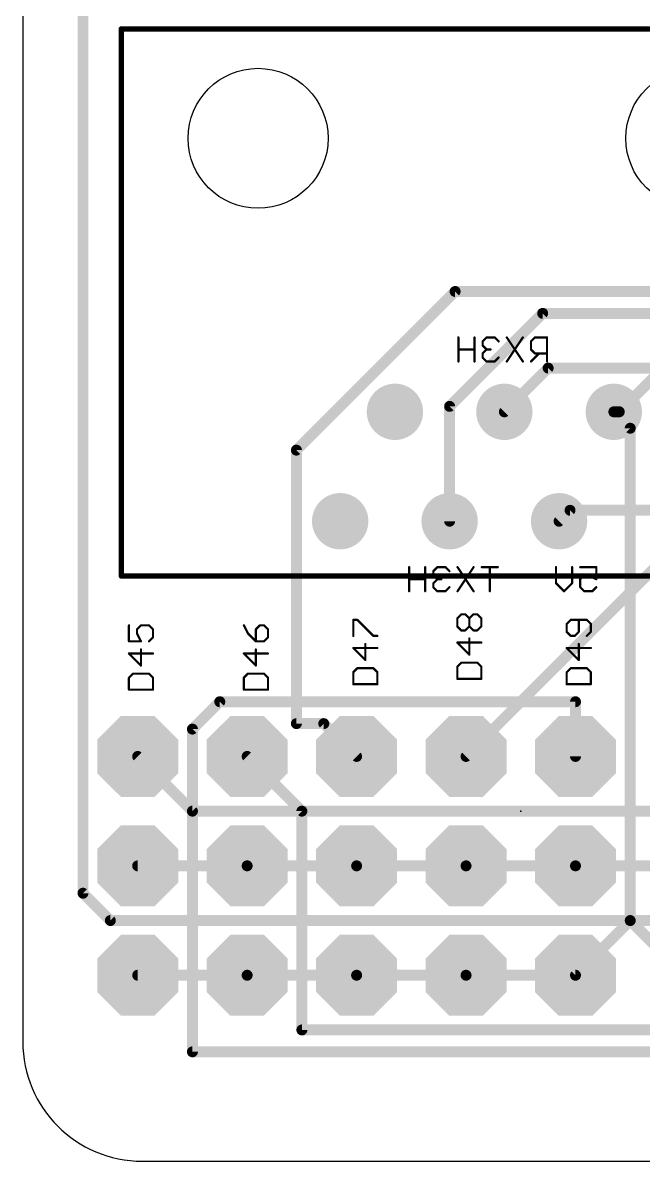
# Model space of a CAD drawing. Extents: x 0 to 99.1, y -1.2 to 60.2.
# Drawn here: x 0 to 14.4, y 0 to 26.43 of the extents above; entities that cross this region are included whole.
import ezdxf

# ---------------------------------------------------------------- set-up
doc = ezdxf.new("R2010")
doc.units = 0
for name, color, linetype in [('1', 22, 'CONTINUOUS'), ('16', 175, 'CONTINUOUS'), ('17', 82, 'CONTINUOUS'), ('20', 7, 'CONTINUOUS'), ('21', 253, 'CONTINUOUS'), ('22', 253, 'CONTINUOUS'), ('23', 7, 'CONTINUOUS'), ('51', 253, 'CONTINUOUS')]:
    doc.layers.add(name, color=color, linetype=linetype)

# ---------------------------------------------------------------- blocks, each defined once
blk = doc.blocks.new('ROUNDP')
at = {"const_width": 0.5}
blk.add_lwpolyline([(0, -0.25, 1), (0, 0.25, 1), (0, -0.25)], format="xyb", dxfattribs=at)
blk = doc.blocks.new('RECT')
blk.add_solid([(-0.5, -0.5), (0.5, -0.5), (-0.5, 0.5), (0.5, 0.5)])
blk = doc.blocks.new('OCTAGONP')
at = {"const_width": 0.5}
blk.add_lwpolyline([(-0.25, -0.1036), (-0.25, 0.1036), (-0.1036, 0.25), (0.1036, 0.25), (0.25, 0.1036), (0.25, -0.1036), (0.1036, -0.25), (-0.1036, -0.25), (-0.25, -0.1036), (-0.25, 0.1036)], dxfattribs=at)

msp = doc.modelspace()

# ---------------------------------------------------------------- linework, layer by layer
at = {"layer": '1', "const_width": 0.254}
for points in [[(18.415, 21.971), (13.843, 17.399)], [(14.097, 17.018), (13.716, 17.399)], [(13.843, 17.399), (13.716, 17.399)], [(14.097, 5.588), (14.097, 17.018)], [(4.572, 10.668), (3.937, 10.033)], [(12.827, 10.668), (4.572, 10.668)], [(12.827, 9.398), (12.827, 10.668)], [(3.937, 10.033), (3.937, 2.54)], [(5.207, 9.398), (6.477, 8.128)], [(6.477, 8.128), (6.477, 3.048)], [(10.287, 6.858), (7.747, 6.858)], [(10.287, 6.858), (12.827, 6.858)], [(12.827, 4.318), (14.097, 5.588)], [(14.097, 5.588), (15.367, 4.318)], [(10.287, 4.318), (7.747, 4.318)], [(12.827, 4.318), (10.287, 4.318)], [(6.477, 3.048), (40.259, 3.048)], [(3.937, 2.54), (88.011, 2.54)]]:
    msp.add_lwpolyline(points, dxfattribs=at)
at = {"layer": '1', "const_width": 0.127}
for points in [[(13.7609, 17.4439, 1), (13.6711, 17.3541)], [(13.716, 17.4625, 1), (13.716, 17.3355)], [(13.7981, 17.4439, 1), (13.8879, 17.3541)], [(13.843, 17.3355, 1), (13.843, 17.4625)], [(14.1605, 17.018, 1), (14.0335, 17.018)], [(14.0521, 16.9731, 1), (14.1419, 17.0629)], [(4.572, 10.7315, 1), (4.572, 10.6045)], [(4.6169, 10.6231, 1), (4.5271, 10.7129)], [(12.8905, 10.668, 1), (12.7635, 10.668)], [(12.827, 10.6045, 1), (12.827, 10.7315)], [(4.0005, 10.033, 1), (3.8735, 10.033)], [(3.8921, 10.0779, 1), (3.9819, 9.9881)], [(5.2519, 9.4429, 1), (5.1621, 9.3531)], [(12.7635, 9.398, 1), (12.8905, 9.398)], [(6.5405, 8.128, 1), (6.4135, 8.128)], [(6.4321, 8.0831, 1), (6.5219, 8.1729)], [(7.747, 6.9215, 1), (7.747, 6.7945)], [(10.287, 6.9215, 1), (10.287, 6.7945)], [(10.287, 6.7945, 1), (10.287, 6.9215)], [(12.827, 6.7945, 1), (12.827, 6.9215)], [(14.1419, 5.6329, 1), (14.0521, 5.5431)], [(14.0335, 5.588, 1), (14.1605, 5.588)], [(14.1419, 5.5431, 1), (14.0521, 5.6329)], [(7.747, 4.3815, 1), (7.747, 4.2545)], [(10.287, 4.3815, 1), (10.287, 4.2545)], [(10.287, 4.2545, 1), (10.287, 4.3815)], [(12.7821, 4.3629, 1), (12.8719, 4.2731)], [(12.827, 4.2545, 1), (12.827, 4.3815)], [(6.477, 3.1115, 1), (6.477, 2.9845)], [(6.4135, 3.048, 1), (6.5405, 3.048)], [(3.937, 2.6035, 1), (3.937, 2.4765)], [(3.8735, 2.54, 1), (4.0005, 2.54)]]:
    msp.add_lwpolyline(points, format="xyb", dxfattribs=at)
at = {"layer": '16', "const_width": 0.254}
for points in [[(1.397, 39.243), (1.397, 6.223)], [(6.35, 16.51), (10.033, 20.193)], [(10.033, 20.193), (16.002, 20.193)], [(9.906, 17.526), (12.065, 19.685)], [(12.065, 19.685), (19.685, 19.685)], [(11.176, 17.399), (12.192, 18.415)], [(12.192, 18.415), (19.812, 18.415)], [(9.906, 14.859), (9.906, 17.526)], [(6.35, 10.16), (6.35, 16.51)], [(12.7, 15.113), (12.446, 14.859)], [(19.939, 15.113), (12.7, 15.113)], [(10.287, 9.398), (15.113, 14.224)], [(6.985, 10.16), (6.35, 10.16)], [(7.747, 9.398), (6.985, 10.16)], [(2.667, 9.398), (3.937, 8.128)], [(3.937, 8.128), (21.717, 8.128)], [(5.207, 6.858), (2.667, 6.858)], [(7.747, 6.858), (5.207, 6.858)], [(15.367, 6.858), (12.827, 6.858)], [(1.397, 6.223), (2.032, 5.588)], [(2.032, 5.588), (21.082, 5.588)], [(5.207, 4.318), (2.667, 4.318)], [(7.747, 4.318), (5.207, 4.318)]]:
    msp.add_lwpolyline(points, dxfattribs=at)
at = {"layer": '16', "const_width": 0.127}
for points in [[(10.033, 20.2565, 1), (10.033, 20.1295)], [(10.0779, 20.1481, 1), (9.9881, 20.2379)], [(12.065, 19.7485, 1), (12.065, 19.6215)], [(12.1099, 19.6401, 1), (12.0201, 19.7299)], [(12.192, 18.4785, 1), (12.192, 18.3515)], [(12.2369, 18.3701, 1), (12.1471, 18.4599)], [(9.9695, 17.526, 1), (9.8425, 17.526)], [(9.8611, 17.5709, 1), (9.9509, 17.4811)], [(11.1311, 17.4439, 1), (11.2209, 17.3541)], [(6.4135, 16.51, 1), (6.2865, 16.51)], [(6.3051, 16.5549, 1), (6.3949, 16.4651)], [(12.7, 15.1765, 1), (12.7, 15.0495)], [(12.7449, 15.0681, 1), (12.6551, 15.1579)], [(9.8425, 14.859, 1), (9.9695, 14.859)], [(12.4011, 14.9039, 1), (12.4909, 14.8141)], [(6.35, 10.2235, 1), (6.35, 10.0965)], [(6.2865, 10.16, 1), (6.4135, 10.16)], [(7.0299, 10.2049, 1), (6.9401, 10.1151)], [(6.985, 10.0965, 1), (6.985, 10.2235)], [(2.7119, 9.4429, 1), (2.6221, 9.3531)], [(7.7021, 9.3531, 1), (7.7919, 9.4429)], [(10.2421, 9.4429, 1), (10.3319, 9.3531)], [(3.937, 8.1915, 1), (3.937, 8.0645)], [(3.8921, 8.0831, 1), (3.9819, 8.1729)], [(2.667, 6.9215, 1), (2.667, 6.7945)], [(5.207, 6.9215, 1), (5.207, 6.7945)], [(5.207, 6.7945, 1), (5.207, 6.9215)], [(7.747, 6.7945, 1), (7.747, 6.9215)], [(12.827, 6.9215, 1), (12.827, 6.7945)], [(1.4419, 6.2679, 1), (1.3521, 6.1781)], [(1.3335, 6.223, 1), (1.4605, 6.223)], [(2.032, 5.6515, 1), (2.032, 5.5245)], [(1.9871, 5.5431, 1), (2.0769, 5.6329)], [(2.667, 4.3815, 1), (2.667, 4.2545)], [(5.207, 4.3815, 1), (5.207, 4.2545)], [(5.207, 4.2545, 1), (5.207, 4.3815)], [(7.747, 4.2545, 1), (7.747, 4.3815)]]:
    msp.add_lwpolyline(points, format="xyb", dxfattribs=at)
at = {"layer": '20'}
for p, q in [((0, 58.8239), (0, 2.7737)), ((2.7737, 0), (96.7218, 0))]:
    msp.add_line(p, q, dxfattribs=at)
for centre in [(5.461, 23.749), (15.621, 23.749)]:
    msp.add_circle(centre, 1.625, dxfattribs=at)
msp.add_arc((2.7737, 2.7737), 2.7737, 180, 270, dxfattribs=at)
at = {"layer": '21'}
for points, const_width in [([(2.3178, 26.289, 1), (2.2542, 26.289)], 0.0635), ([(2.286, 26.3208, 1), (2.286, 26.2573)], 0.0635), ([(2.2542, 13.589, 1), (2.3178, 13.589)], 0.0635), ([(2.286, 13.6208, 1), (2.286, 13.5572)], 0.0635), ([(10.1765, 12.7096, 1), (10.1765, 12.6842)], 0.0254), ([(10.1855, 12.6879, 1), (10.1676, 12.7058)], 0.0254), ([(10.2787, 12.7058, 1), (10.2608, 12.6879)], 0.0254), ([(10.2698, 12.6842, 1), (10.2698, 12.7096)], 0.0254), ([(10.4562, 12.7096, 1), (10.4562, 12.6842)], 0.0254), ([(10.4652, 12.6879, 1), (10.4472, 12.7058)], 0.0254), ([(10.5584, 12.7058, 1), (10.5404, 12.6879)], 0.0254), ([(10.5494, 12.6842, 1), (10.5494, 12.7096)], 0.0254), ([(2.476, 12.4429, 1), (2.4506, 12.4429)], 0.0254), ([(2.743, 12.4556, 1), (2.743, 12.4302)], 0.0254), ([(2.7519, 12.4339, 1), (2.734, 12.4518)], 0.0254), ([(2.9384, 12.4518, 1), (2.9204, 12.4339)], 0.0254), ([(2.9294, 12.4302, 1), (2.9294, 12.4556)], 0.0254), ([(5.1417, 12.4485, 1), (5.119, 12.4372)], 0.0254), ([(5.5032, 12.4556, 1), (5.5032, 12.4302)], 0.0254), ([(5.5122, 12.4339, 1), (5.4942, 12.4518)], 0.0254), ([(5.6054, 12.4518, 1), (5.5874, 12.4339)], 0.0254), ([(5.5964, 12.4302, 1), (5.5964, 12.4556)], 0.0254), ([(7.683, 12.5699, 1), (7.6576, 12.5699)], 0.0254), ([(7.6703, 12.5826, 1), (7.6703, 12.5572)], 0.0254), ([(7.7725, 12.5788, 1), (7.7546, 12.5609)], 0.0254), ([(7.7635, 12.5572, 1), (7.7635, 12.5826)], 0.0254), ([(10.096, 12.6037, 1), (10.0706, 12.6037)], 0.0254), ([(10.0743, 12.6126, 1), (10.0923, 12.5947)], 0.0254), ([(10.0923, 12.4262, 1), (10.0743, 12.4083)], 0.0254), ([(10.0706, 12.4172, 1), (10.096, 12.4172)], 0.0254), ([(10.3757, 12.6037, 1), (10.3503, 12.6037)], 0.0254), ([(10.354, 12.6126, 1), (10.3719, 12.5947)], 0.0254), ([(10.3719, 12.4262, 1), (10.354, 12.4083)], 0.0254), ([(10.3503, 12.4172, 1), (10.3757, 12.4172)], 0.0254), ([(10.354, 12.5947, 1), (10.3719, 12.6126)], 0.0254), ([(10.3719, 12.4083, 1), (10.354, 12.4262)], 0.0254), ([(10.6553, 12.6037, 1), (10.6299, 12.6037)], 0.0254), ([(10.6299, 12.4172, 1), (10.6553, 12.4172)], 0.0254), ([(10.6336, 12.5947, 1), (10.6516, 12.6126)], 0.0254), ([(10.6516, 12.4083, 1), (10.6336, 12.4262)], 0.0254), ([(12.636, 12.4767, 1), (12.6106, 12.4767)], 0.0254), ([(12.6143, 12.4856, 1), (12.6323, 12.4677)], 0.0254), ([(12.7165, 12.5826, 1), (12.7165, 12.5572)], 0.0254), ([(12.7255, 12.5609, 1), (12.7076, 12.5788)], 0.0254), ([(12.9157, 12.5699, 1), (12.8903, 12.5699)], 0.0254), ([(13.0984, 12.5788, 1), (13.0804, 12.5609)], 0.0254), ([(13.0894, 12.5572, 1), (13.0894, 12.5826)], 0.0254), ([(13.1953, 12.4767, 1), (13.1699, 12.4767)], 0.0254), ([(13.1736, 12.4677, 1), (13.1916, 12.4856)], 0.0254), ([(2.6625, 12.3497, 1), (2.637, 12.3497)], 0.0254), ([(2.637, 12.2564, 1), (2.6625, 12.2564)], 0.0254), ([(2.6408, 12.3586, 1), (2.6587, 12.3407)], 0.0254), ([(2.6611, 12.2621, 1), (2.6384, 12.2508)], 0.0254), ([(3.0353, 12.3497, 1), (3.0099, 12.3497)], 0.0254), ([(3.0099, 12.1632, 1), (3.0353, 12.1632)], 0.0254), ([(3.0136, 12.3407, 1), (3.0316, 12.3586)], 0.0254), ([(3.0316, 12.1543, 1), (3.0136, 12.1722)], 0.0254), ([(5.2325, 12.2654, 1), (5.2146, 12.2475)], 0.0254), ([(5.2122, 12.2508, 1), (5.2349, 12.2621)], 0.0254), ([(5.4227, 12.3497, 1), (5.3973, 12.3497)], 0.0254), ([(5.401, 12.3586, 1), (5.4189, 12.3407)], 0.0254), ([(5.7023, 12.3497, 1), (5.6769, 12.3497)], 0.0254), ([(5.6769, 12.1632, 1), (5.7023, 12.1632)], 0.0254), ([(5.6806, 12.3407, 1), (5.6986, 12.3586)], 0.0254), ([(5.6986, 12.1543, 1), (5.6806, 12.1722)], 0.0254), ([(7.6576, 12.197, 1), (7.683, 12.197)], 0.0254), ([(8.1364, 12.2097, 1), (8.1364, 12.1843)], 0.0254), ([(8.1274, 12.188, 1), (8.1454, 12.206)], 0.0254), ([(8.2296, 12.1843, 1), (8.2296, 12.2097)], 0.0254), ([(10.1765, 12.3367, 1), (10.1765, 12.3113)], 0.0254), ([(10.1676, 12.315, 1), (10.1855, 12.333)], 0.0254), ([(10.2608, 12.333, 1), (10.2787, 12.315)], 0.0254), ([(10.2698, 12.3113, 1), (10.2698, 12.3367)], 0.0254), ([(10.3757, 12.1356, 1), (10.3503, 12.1356)], 0.0254), ([(10.4562, 12.3367, 1), (10.4562, 12.3113)], 0.0254), ([(10.4472, 12.315, 1), (10.4652, 12.333)], 0.0254), ([(10.5404, 12.333, 1), (10.5584, 12.315)], 0.0254), ([(10.5494, 12.3113, 1), (10.5494, 12.3367)], 0.0254), ([(12.6323, 12.2992, 1), (12.6143, 12.2813)], 0.0254), ([(12.6106, 12.2902, 1), (12.636, 12.2902)], 0.0254), ([(12.7165, 12.2097, 1), (12.7165, 12.1843)], 0.0254), ([(12.7076, 12.188, 1), (12.7255, 12.206)], 0.0254), ([(12.8008, 12.206, 1), (12.8187, 12.188)], 0.0254), ([(12.8098, 12.1843, 1), (12.8098, 12.2097)], 0.0254), ([(12.8903, 12.2902, 1), (12.9157, 12.2902)], 0.0254), ([(12.9119, 12.2813, 1), (12.894, 12.2992)], 0.0254), ([(13.0804, 12.206, 1), (13.0984, 12.188)], 0.0254), ([(13.1699, 12.2902, 1), (13.1953, 12.2902)], 0.0254), ([(13.1916, 12.2813, 1), (13.1736, 12.2992)], 0.0254), ([(2.4633, 12.0827, 1), (2.4633, 12.0573)], 0.0254), ([(2.4506, 12.07, 1), (2.476, 12.07)], 0.0254), ([(2.7557, 11.8816, 1), (2.7303, 11.8816)], 0.0254), ([(2.7316, 12.0643, 1), (2.7543, 12.0757)], 0.0254), ([(2.743, 12.0573, 1), (2.743, 12.0827)], 0.0254), ([(2.9204, 12.079, 1), (2.9384, 12.061)], 0.0254), ([(5.41, 12.0827, 1), (5.41, 12.0573)], 0.0254), ([(5.3973, 12.07, 1), (5.4227, 12.07)], 0.0254), ([(5.4227, 11.8816, 1), (5.3973, 11.8816)], 0.0254), ([(5.401, 12.061, 1), (5.4189, 12.079)], 0.0254), ([(5.5874, 12.079, 1), (5.6054, 12.061)], 0.0254), ([(5.5964, 12.0573, 1), (5.5964, 12.0827)], 0.0254), ([(7.6703, 11.928, 1), (7.6703, 11.9026)], 0.0254), ([(7.6793, 11.9243, 1), (7.6613, 11.9064)], 0.0254), ([(7.9627, 12.0086, 1), (7.9373, 12.0086)], 0.0254), ([(8.2296, 11.9026, 1), (8.2296, 11.928)], 0.0254), ([(10.0833, 12.055, 1), (10.0833, 12.0296)], 0.0254), ([(10.0923, 12.0513, 1), (10.0743, 12.0334)], 0.0254), ([(10.6426, 12.0296, 1), (10.6426, 12.055)], 0.0254), ([(12.6233, 11.928, 1), (12.6233, 11.9026)], 0.0254), ([(12.6323, 11.9243, 1), (12.6143, 11.9064)], 0.0254), ([(12.9157, 12.0086, 1), (12.8903, 12.0086)], 0.0254), ([(13.1826, 11.9026, 1), (13.1826, 11.928)], 0.0254), ([(2.4633, 11.801, 1), (2.4633, 11.7756)], 0.0254), ([(2.4723, 11.7973, 1), (2.4543, 11.7794)], 0.0254), ([(3.0226, 11.7756, 1), (3.0226, 11.801)], 0.0254), ([(5.1303, 11.801, 1), (5.1303, 11.7756)], 0.0254), ([(5.1393, 11.7973, 1), (5.1213, 11.7794)], 0.0254), ([(5.6896, 11.7756, 1), (5.6896, 11.801)], 0.0254), ([(7.9373, 11.6357, 1), (7.9627, 11.6357)], 0.0254), ([(7.941, 11.6267, 1), (7.9589, 11.6447)], 0.0254), ([(10.3503, 11.7627, 1), (10.3757, 11.7627)], 0.0254), ([(10.354, 11.7537, 1), (10.3719, 11.7717)], 0.0254), ([(12.8903, 11.6357, 1), (12.9157, 11.6357)], 0.0254), ([(12.894, 11.6267, 1), (12.9119, 11.6447)], 0.0254), ([(2.7303, 11.5087, 1), (2.7557, 11.5087)], 0.0254), ([(2.734, 11.4997, 1), (2.7519, 11.5177)], 0.0254), ([(5.3973, 11.5087, 1), (5.4227, 11.5087)], 0.0254), ([(5.401, 11.4997, 1), (5.4189, 11.5177)], 0.0254), ([(7.683, 11.354, 1), (7.6576, 11.354)], 0.0254), ([(7.6613, 11.363, 1), (7.6793, 11.3451)], 0.0254), ([(7.7635, 11.46, 1), (7.7635, 11.4345)], 0.0254), ([(7.7725, 11.4383, 1), (7.7546, 11.4562)], 0.0254), ([(8.1454, 11.4562, 1), (8.1274, 11.4383)], 0.0254), ([(8.1364, 11.4345, 1), (8.1364, 11.46)], 0.0254), ([(8.2423, 11.354, 1), (8.2169, 11.354)], 0.0254), ([(8.2206, 11.3451, 1), (8.2386, 11.363)], 0.0254), ([(10.096, 11.481, 1), (10.0706, 11.481)], 0.0254), ([(10.0743, 11.49, 1), (10.0923, 11.4721)], 0.0254), ([(10.1765, 11.587, 1), (10.1765, 11.5616)], 0.0254), ([(10.1855, 11.5653, 1), (10.1676, 11.5832)], 0.0254), ([(10.5584, 11.5832, 1), (10.5404, 11.5653)], 0.0254), ([(10.5494, 11.5616, 1), (10.5494, 11.587)], 0.0254), ([(10.6553, 11.481, 1), (10.6299, 11.481)], 0.0254), ([(10.6336, 11.4721, 1), (10.6516, 11.49)], 0.0254), ([(12.636, 11.354, 1), (12.6106, 11.354)], 0.0254), ([(12.6143, 11.363, 1), (12.6323, 11.3451)], 0.0254), ([(12.7165, 11.46, 1), (12.7165, 11.4345)], 0.0254), ([(12.7255, 11.4383, 1), (12.7076, 11.4562)], 0.0254), ([(13.0984, 11.4562, 1), (13.0804, 11.4383)], 0.0254), ([(13.0894, 11.4345, 1), (13.0894, 11.46)], 0.0254), ([(13.1953, 11.354, 1), (13.1699, 11.354)], 0.0254), ([(13.1736, 11.3451, 1), (13.1916, 11.363)], 0.0254), ([(2.476, 11.227, 1), (2.4506, 11.227)], 0.0254), ([(2.4543, 11.236, 1), (2.4723, 11.2181)], 0.0254), ([(2.5565, 11.333, 1), (2.5565, 11.3075)], 0.0254), ([(2.5655, 11.3113, 1), (2.5476, 11.3292)], 0.0254), ([(2.9384, 11.3292, 1), (2.9204, 11.3113)], 0.0254), ([(2.9294, 11.3075, 1), (2.9294, 11.333)], 0.0254), ([(3.0353, 11.227, 1), (3.0099, 11.227)], 0.0254), ([(3.0136, 11.2181, 1), (3.0316, 11.236)], 0.0254), ([(5.143, 11.227, 1), (5.1176, 11.227)], 0.0254), ([(5.1213, 11.236, 1), (5.1393, 11.2181)], 0.0254), ([(5.2235, 11.333, 1), (5.2235, 11.3075)], 0.0254), ([(5.2325, 11.3113, 1), (5.2146, 11.3292)], 0.0254), ([(5.6054, 11.3292, 1), (5.5874, 11.3113)], 0.0254), ([(5.5964, 11.3075, 1), (5.5964, 11.333)], 0.0254), ([(5.7023, 11.227, 1), (5.6769, 11.227)], 0.0254), ([(5.6806, 11.2181, 1), (5.6986, 11.236)], 0.0254), ([(10.0833, 11.2141, 1), (10.0833, 11.1887)], 0.0254), ([(10.0706, 11.2014, 1), (10.096, 11.2014)], 0.0254), ([(10.6299, 11.2014, 1), (10.6553, 11.2014)], 0.0254), ([(10.6426, 11.1887, 1), (10.6426, 11.2141)], 0.0254), ([(2.4633, 10.9601, 1), (2.4633, 10.9347)], 0.0254), ([(2.4506, 10.9474, 1), (2.476, 10.9474)], 0.0254), ([(3.0099, 10.9474, 1), (3.0353, 10.9474)], 0.0254), ([(3.0226, 10.9347, 1), (3.0226, 10.9601)], 0.0254), ([(5.1303, 10.9601, 1), (5.1303, 10.9347)], 0.0254), ([(5.1176, 10.9474, 1), (5.143, 10.9474)], 0.0254), ([(5.6769, 10.9474, 1), (5.7023, 10.9474)], 0.0254), ([(5.6896, 10.9347, 1), (5.6896, 10.9601)], 0.0254), ([(7.6703, 11.0871, 1), (7.6703, 11.0617)], 0.0254), ([(7.6576, 11.0744, 1), (7.683, 11.0744)], 0.0254), ([(8.2169, 11.0744, 1), (8.2423, 11.0744)], 0.0254), ([(8.2296, 11.0617, 1), (8.2296, 11.0871)], 0.0254), ([(12.6233, 11.0871, 1), (12.6233, 11.0617)], 0.0254), ([(12.6106, 11.0744, 1), (12.636, 11.0744)], 0.0254), ([(13.1699, 11.0744, 1), (13.1953, 11.0744)], 0.0254), ([(13.1826, 11.0617, 1), (13.1826, 11.0871)], 0.0254)]:
    msp.add_lwpolyline(points, format="xyb", dxfattribs=dict(at, const_width=const_width))
for points, const_width in [([(18.796, 26.289), (2.286, 26.289)], 0.127), ([(2.286, 26.289), (2.286, 13.589)], 0.127), ([(2.286, 13.589), (18.796, 13.589)], 0.127), ([(10.0833, 12.6037), (10.1765, 12.6969)], 0.0508), ([(10.1765, 12.6969), (10.2698, 12.6969)], 0.0508), ([(10.2698, 12.6969), (10.363, 12.6037)], 0.0508), ([(10.363, 12.6037), (10.4562, 12.6969)], 0.0508), ([(10.4562, 12.6969), (10.5494, 12.6969)], 0.0508), ([(10.5494, 12.6969), (10.6426, 12.6037)], 0.0508), ([(2.4633, 12.4429), (2.4633, 12.07)], 0.0508), ([(2.6498, 12.3497), (2.743, 12.4429)], 0.0508), ([(2.743, 12.4429), (2.9294, 12.4429)], 0.0508), ([(2.9294, 12.4429), (3.0226, 12.3497)], 0.0508), ([(5.1303, 12.4429), (5.2235, 12.2564)], 0.0508), ([(5.5032, 12.4429), (5.41, 12.3497)], 0.0508), ([(5.5964, 12.4429), (5.5032, 12.4429)], 0.0508), ([(5.6896, 12.3497), (5.5964, 12.4429)], 0.0508), ([(7.6703, 12.197), (7.6703, 12.5699)], 0.0508), ([(7.6703, 12.5699), (7.7635, 12.5699)], 0.0508), ([(7.7635, 12.5699), (8.1364, 12.197)], 0.0508), ([(10.0833, 12.4172), (10.0833, 12.6037)], 0.0508), ([(10.1765, 12.324), (10.0833, 12.4172)], 0.0508), ([(10.363, 12.4172), (10.2698, 12.324)], 0.0508), ([(10.363, 12.4172), (10.363, 12.6037)], 0.0508), ([(10.4562, 12.324), (10.363, 12.4172)], 0.0508), ([(10.6426, 12.4172), (10.5494, 12.324)], 0.0508), ([(10.6426, 12.6037), (10.6426, 12.4172)], 0.0508), ([(12.7165, 12.5699), (12.6233, 12.4767)], 0.0508), ([(12.6233, 12.4767), (12.6233, 12.2902)], 0.0508), ([(13.0894, 12.5699), (12.7165, 12.5699)], 0.0508), ([(12.903, 12.2902), (12.903, 12.5699)], 0.0508), ([(13.1826, 12.4767), (13.0894, 12.5699)], 0.0508), ([(13.1826, 12.2902), (13.1826, 12.4767)], 0.0508), ([(2.6498, 12.2564), (2.6498, 12.3497)], 0.0508), ([(2.743, 12.07), (2.6498, 12.2564)], 0.0508), ([(3.0226, 12.1632), (2.9294, 12.07)], 0.0508), ([(3.0226, 12.3497), (3.0226, 12.1632)], 0.0508), ([(5.2235, 12.2564), (5.41, 12.07)], 0.0508), ([(5.41, 12.3497), (5.41, 12.07)], 0.0508), ([(5.5964, 12.07), (5.6896, 12.1632)], 0.0508), ([(5.6896, 12.1632), (5.6896, 12.3497)], 0.0508), ([(8.1364, 12.197), (8.2296, 12.197)], 0.0508), ([(10.2698, 12.324), (10.1765, 12.324)], 0.0508), ([(10.363, 11.7627), (10.363, 12.1356)], 0.0508), ([(10.5494, 12.324), (10.4562, 12.324)], 0.0508), ([(12.6233, 12.2902), (12.7165, 12.197)], 0.0508), ([(12.7165, 12.197), (12.8098, 12.197)], 0.0508), ([(12.8098, 12.197), (12.903, 12.2902)], 0.0508), ([(13.0894, 12.197), (13.1826, 12.2902)], 0.0508), ([(2.4633, 12.07), (2.743, 12.07)], 0.0508), ([(2.743, 11.5087), (2.743, 11.8816)], 0.0508), ([(5.41, 12.07), (5.5964, 12.07)], 0.0508), ([(5.41, 11.5087), (5.41, 11.8816)], 0.0508), ([(8.2296, 11.9153), (7.6703, 11.9153)], 0.0508), ([(7.6703, 11.9153), (7.95, 11.6357)], 0.0508), ([(7.95, 11.6357), (7.95, 12.0086)], 0.0508), ([(10.6426, 12.0423), (10.0833, 12.0423)], 0.0508), ([(10.0833, 12.0423), (10.363, 11.7627)], 0.0508), ([(13.1826, 11.9153), (12.6233, 11.9153)], 0.0508), ([(12.6233, 11.9153), (12.903, 11.6357)], 0.0508), ([(12.903, 11.6357), (12.903, 12.0086)], 0.0508), ([(3.0226, 11.7883), (2.4633, 11.7883)], 0.0508), ([(2.4633, 11.7883), (2.743, 11.5087)], 0.0508), ([(5.6896, 11.7883), (5.1303, 11.7883)], 0.0508), ([(5.1303, 11.7883), (5.41, 11.5087)], 0.0508), ([(7.7635, 11.4473), (7.6703, 11.354)], 0.0508), ([(7.6703, 11.354), (7.6703, 11.0744)], 0.0508), ([(8.1364, 11.4473), (7.7635, 11.4473)], 0.0508), ([(8.2296, 11.354), (8.1364, 11.4473)], 0.0508), ([(8.2296, 11.0744), (8.2296, 11.354)], 0.0508), ([(10.1765, 11.5743), (10.0833, 11.481)], 0.0508), ([(10.0833, 11.481), (10.0833, 11.2014)], 0.0508), ([(10.5494, 11.5743), (10.1765, 11.5743)], 0.0508), ([(10.6426, 11.481), (10.5494, 11.5743)], 0.0508), ([(10.6426, 11.2014), (10.6426, 11.481)], 0.0508), ([(12.7165, 11.4473), (12.6233, 11.354)], 0.0508), ([(12.6233, 11.354), (12.6233, 11.0744)], 0.0508), ([(13.0894, 11.4473), (12.7165, 11.4473)], 0.0508), ([(13.1826, 11.354), (13.0894, 11.4473)], 0.0508), ([(13.1826, 11.0744), (13.1826, 11.354)], 0.0508), ([(2.5565, 11.3202), (2.4633, 11.227)], 0.0508), ([(2.4633, 11.227), (2.4633, 10.9474)], 0.0508), ([(2.9294, 11.3202), (2.5565, 11.3202)], 0.0508), ([(3.0226, 11.227), (2.9294, 11.3202)], 0.0508), ([(3.0226, 10.9474), (3.0226, 11.227)], 0.0508), ([(5.2235, 11.3202), (5.1303, 11.227)], 0.0508), ([(5.1303, 11.227), (5.1303, 10.9474)], 0.0508), ([(5.5964, 11.3202), (5.2235, 11.3202)], 0.0508), ([(5.6896, 11.227), (5.5964, 11.3202)], 0.0508), ([(5.6896, 10.9474), (5.6896, 11.227)], 0.0508), ([(10.0833, 11.2014), (10.6426, 11.2014)], 0.0508), ([(2.4633, 10.9474), (3.0226, 10.9474)], 0.0508), ([(5.1303, 10.9474), (5.6896, 10.9474)], 0.0508), ([(7.6703, 11.0744), (8.2296, 11.0744)], 0.0508), ([(12.6233, 11.0744), (13.1826, 11.0744)], 0.0508)]:
    msp.add_lwpolyline(points, dxfattribs=dict(at, const_width=const_width))
at = {"layer": '22', "const_width": 0.0508}
for points in [[(10.1098, 19.1267), (10.1098, 18.5674)], [(10.4827, 18.5674), (10.4827, 19.1267)], [(10.7643, 19.1267), (10.6711, 19.0335)], [(10.6711, 19.0335), (10.6711, 18.9403)], [(10.9508, 19.1267), (10.7643, 19.1267)], [(11.044, 19.0335), (10.9508, 19.1267)], [(11.6053, 19.1267), (11.2324, 18.5674)], [(11.2324, 19.1267), (11.6053, 18.5674)], [(11.887, 19.1267), (11.7938, 19.0335)], [(11.7938, 19.0335), (11.7938, 18.847)], [(12.1666, 19.1267), (11.887, 19.1267)], [(12.1666, 18.5674), (12.1666, 19.1267)], [(10.4827, 18.847), (10.1098, 18.847)], [(10.6711, 18.9403), (10.7643, 18.847)], [(10.7643, 18.847), (10.6711, 18.7538)], [(10.6711, 18.7538), (10.6711, 18.6606)], [(10.7643, 18.847), (10.8576, 18.847)], [(11.7938, 18.847), (11.887, 18.7538)], [(11.9802, 18.7538), (11.7938, 18.5674)], [(11.887, 18.7538), (12.1666, 18.7538)], [(10.6711, 18.6606), (10.7643, 18.5674)], [(10.7643, 18.5674), (10.9508, 18.5674)], [(10.9508, 18.5674), (11.044, 18.6606)], [(8.9668, 13.7927), (8.9668, 13.2334)], [(9.3397, 13.2334), (9.3397, 13.7927)], [(9.6213, 13.7927), (9.5281, 13.6995)], [(9.8078, 13.7927), (9.6213, 13.7927)], [(9.901, 13.6995), (9.8078, 13.7927)], [(10.4623, 13.7927), (10.0894, 13.2334)], [(10.0894, 13.7927), (10.4623, 13.2334)], [(11.0236, 13.7927), (10.6508, 13.7927)], [(10.8372, 13.2334), (10.8372, 13.7927)], [(12.3754, 13.4198), (12.3754, 13.7927)], [(12.7483, 13.7927), (12.7483, 13.4198)], [(12.9367, 13.7927), (13.3096, 13.7927)], [(13.3096, 13.7927), (13.3096, 13.513)], [(9.3397, 13.513), (8.9668, 13.513)], [(9.5281, 13.6995), (9.5281, 13.6063)], [(9.5281, 13.6063), (9.6213, 13.513)], [(9.6213, 13.513), (9.5281, 13.4198)], [(9.6213, 13.513), (9.7146, 13.513)], [(13.03, 13.6063), (12.9367, 13.513)], [(12.9367, 13.513), (12.9367, 13.3266)], [(13.1232, 13.6063), (13.03, 13.6063)], [(13.3096, 13.513), (13.1232, 13.6063)], [(9.5281, 13.4198), (9.5281, 13.3266)], [(9.5281, 13.3266), (9.6213, 13.2334)], [(9.6213, 13.2334), (9.8078, 13.2334)], [(9.8078, 13.2334), (9.901, 13.3266)], [(12.5619, 13.2334), (12.3754, 13.4198)], [(12.7483, 13.4198), (12.5619, 13.2334)], [(12.9367, 13.3266), (13.03, 13.2334)], [(13.03, 13.2334), (13.2164, 13.2334)], [(13.2164, 13.2334), (13.3096, 13.3266)]]:
    msp.add_lwpolyline(points, dxfattribs=at)
at = {"layer": '22', "const_width": 0.0254}
for points in [[(10.1225, 19.1267, 1), (10.0971, 19.1267)], [(10.4954, 19.1267, 1), (10.47, 19.1267)], [(10.6838, 19.0335, 1), (10.6584, 19.0335)], [(10.6622, 19.0424, 1), (10.6801, 19.0245)], [(10.7643, 19.1394, 1), (10.7643, 19.114)], [(10.7733, 19.1177, 1), (10.7554, 19.1357)], [(10.9597, 19.1357, 1), (10.9418, 19.1177)], [(10.9508, 19.114, 1), (10.9508, 19.1394)], [(11.035, 19.0245, 1), (11.053, 19.0424)], [(11.243, 19.1337, 1), (11.2219, 19.1196)], [(11.6159, 19.1196, 1), (11.5947, 19.1337)], [(11.8065, 19.0335, 1), (11.7811, 19.0335)], [(11.7848, 19.0424, 1), (11.8027, 19.0245)], [(11.887, 19.1394, 1), (11.887, 19.114)], [(11.8959, 19.1177, 1), (11.878, 19.1357)], [(12.1793, 19.1267, 1), (12.1539, 19.1267)], [(12.1666, 19.114, 1), (12.1666, 19.1394)], [(10.1098, 18.8597, 1), (10.1098, 18.8343)], [(10.4827, 18.8343, 1), (10.4827, 18.8597)], [(10.6584, 18.9403, 1), (10.6838, 18.9403)], [(10.6838, 18.7538, 1), (10.6584, 18.7538)], [(10.6801, 18.9492, 1), (10.6622, 18.9313)], [(10.6622, 18.7628, 1), (10.6801, 18.7448)], [(10.7643, 18.8597, 1), (10.7643, 18.8343)], [(10.7733, 18.8381, 1), (10.7554, 18.856)], [(10.7554, 18.8381, 1), (10.7733, 18.856)], [(10.8576, 18.8343, 1), (10.8576, 18.8597)], [(11.8027, 18.856, 1), (11.7848, 18.8381)], [(11.7811, 18.847, 1), (11.8065, 18.847)], [(11.887, 18.7665, 1), (11.887, 18.7411)], [(11.878, 18.7448, 1), (11.8959, 18.7628)], [(11.9892, 18.7448, 1), (11.9712, 18.7628)], [(12.1666, 18.7411, 1), (12.1666, 18.7665)], [(10.0971, 18.5674, 1), (10.1225, 18.5674)], [(10.47, 18.5674, 1), (10.4954, 18.5674)], [(10.6584, 18.6606, 1), (10.6838, 18.6606)], [(10.6801, 18.6696, 1), (10.6622, 18.6516)], [(10.7643, 18.5801, 1), (10.7643, 18.5547)], [(10.7554, 18.5584, 1), (10.7733, 18.5764)], [(10.9418, 18.5764, 1), (10.9597, 18.5584)], [(10.9508, 18.5547, 1), (10.9508, 18.5801)], [(11.053, 18.6516, 1), (11.035, 18.6696)], [(11.2219, 18.5744, 1), (11.243, 18.5604)], [(11.5947, 18.5604, 1), (11.6159, 18.5744)], [(11.7848, 18.5764, 1), (11.8027, 18.5584)], [(12.1539, 18.5674, 1), (12.1793, 18.5674)], [(8.9795, 13.7927, 1), (8.9541, 13.7927)], [(9.3524, 13.7927, 1), (9.327, 13.7927)], [(9.6213, 13.8054, 1), (9.6213, 13.78)], [(9.6303, 13.7837, 1), (9.6124, 13.8017)], [(9.8167, 13.8017, 1), (9.7988, 13.7837)], [(9.8078, 13.78, 1), (9.8078, 13.8054)], [(10.1, 13.7997, 1), (10.0789, 13.7856)], [(10.4729, 13.7856, 1), (10.4517, 13.7997)], [(10.6508, 13.8054, 1), (10.6508, 13.78)], [(10.8499, 13.7927, 1), (10.8245, 13.7927)], [(11.0236, 13.78, 1), (11.0236, 13.8054)], [(12.3881, 13.7927, 1), (12.3627, 13.7927)], [(12.761, 13.7927, 1), (12.7356, 13.7927)], [(12.9367, 13.8054, 1), (12.9367, 13.78)], [(13.3223, 13.7927, 1), (13.2969, 13.7927)], [(13.3096, 13.78, 1), (13.3096, 13.8054)], [(8.9668, 13.5257, 1), (8.9668, 13.5003)], [(9.3397, 13.5003, 1), (9.3397, 13.5257)], [(9.5408, 13.6995, 1), (9.5154, 13.6995)], [(9.5154, 13.6063, 1), (9.5408, 13.6063)], [(9.5192, 13.7084, 1), (9.5371, 13.6905)], [(9.5371, 13.6152, 1), (9.5192, 13.5973)], [(9.6213, 13.5257, 1), (9.6213, 13.5003)], [(9.6303, 13.5041, 1), (9.6124, 13.522)], [(9.6124, 13.5041, 1), (9.6303, 13.522)], [(9.7146, 13.5003, 1), (9.7146, 13.5257)], [(9.892, 13.6905, 1), (9.91, 13.7084)], [(12.9495, 13.513, 1), (12.924, 13.513)], [(12.9278, 13.522, 1), (12.9457, 13.5041)], [(13.03, 13.619, 1), (13.03, 13.5936)], [(13.0389, 13.5973, 1), (13.021, 13.6152)], [(13.1289, 13.6176, 1), (13.1175, 13.5949)], [(13.1232, 13.5936, 1), (13.1232, 13.619)], [(13.2969, 13.513, 1), (13.3223, 13.513)], [(13.3039, 13.5017, 1), (13.3153, 13.5244)], [(8.9541, 13.2334, 1), (8.9795, 13.2334)], [(9.327, 13.2334, 1), (9.3524, 13.2334)], [(9.5408, 13.4198, 1), (9.5154, 13.4198)], [(9.5154, 13.3266, 1), (9.5408, 13.3266)], [(9.5192, 13.4288, 1), (9.5371, 13.4108)], [(9.5371, 13.3356, 1), (9.5192, 13.3176)], [(9.6213, 13.2461, 1), (9.6213, 13.2207)], [(9.6124, 13.2244, 1), (9.6303, 13.2424)], [(9.7988, 13.2424, 1), (9.8167, 13.2244)], [(9.8078, 13.2207, 1), (9.8078, 13.2461)], [(9.91, 13.3176, 1), (9.892, 13.3356)], [(10.0789, 13.2404, 1), (10.1, 13.2264)], [(10.4517, 13.2264, 1), (10.4729, 13.2404)], [(10.8245, 13.2334, 1), (10.8499, 13.2334)], [(12.3627, 13.4198, 1), (12.3881, 13.4198)], [(12.3844, 13.4288, 1), (12.3665, 13.4108)], [(12.5529, 13.2424, 1), (12.5708, 13.2244)], [(12.5529, 13.2244, 1), (12.5708, 13.2424)], [(12.7356, 13.4198, 1), (12.761, 13.4198)], [(12.7573, 13.4108, 1), (12.7393, 13.4288)], [(12.924, 13.3266, 1), (12.9495, 13.3266)], [(12.9457, 13.3356, 1), (12.9278, 13.3176)], [(13.03, 13.2461, 1), (13.03, 13.2207)], [(13.021, 13.2244, 1), (13.0389, 13.2424)], [(13.2074, 13.2424, 1), (13.2254, 13.2244)], [(13.2164, 13.2207, 1), (13.2164, 13.2461)], [(13.3186, 13.3176, 1), (13.3006, 13.3356)]]:
    msp.add_lwpolyline(points, format="xyb", dxfattribs=at)
at = {"layer": '23'}
for p in [(2.286, 13.589), (11.557, 8.128)]:
    msp.add_point(p, dxfattribs=at)

# ---------------------------------------------------------------- block references
at = {"layer": '17', "xscale": 1.308, "yscale": 1.308}
for p in [(8.636, 17.399), (8.636, 17.399), (11.176, 17.399), (11.176, 17.399), (13.716, 17.399), (13.716, 17.399), (7.366, 14.859), (7.366, 14.859), (9.906, 14.859), (9.906, 14.859), (12.446, 14.859), (12.446, 14.859)]:
    msp.add_blockref('ROUNDP', p, dxfattribs=at)
at = {"layer": '17', "xscale": 1.8796, "yscale": 1.8796, "rotation": 180}
for p in [(2.667, 9.398), (2.667, 9.398), (5.207, 9.398), (5.207, 9.398), (7.747, 9.398), (7.747, 9.398), (10.287, 9.398), (10.287, 9.398), (12.827, 9.398), (12.827, 9.398), (2.667, 6.858), (2.667, 6.858), (5.207, 6.858), (5.207, 6.858), (7.747, 6.858), (7.747, 6.858), (10.287, 6.858), (10.287, 6.858), (12.827, 6.858), (12.827, 6.858), (2.667, 4.318), (2.667, 4.318), (5.207, 4.318), (5.207, 4.318), (7.747, 4.318), (7.747, 4.318), (10.287, 4.318), (10.287, 4.318), (12.827, 4.318), (12.827, 4.318)]:
    msp.add_blockref('OCTAGONP', p, dxfattribs=at)
at = {"layer": '51', "xscale": 0.508, "yscale": 0.508, "rotation": 180}
for p in [(2.667, 9.398), (5.207, 9.398), (7.747, 9.398), (10.287, 9.398), (12.827, 9.398), (2.667, 6.858), (5.207, 6.858), (7.747, 6.858), (10.287, 6.858), (12.827, 6.858), (2.667, 4.318), (5.207, 4.318), (7.747, 4.318), (10.287, 4.318), (12.827, 4.318)]:
    msp.add_blockref('RECT', p, dxfattribs=at)

doc.saveas('drawing.dxf')
